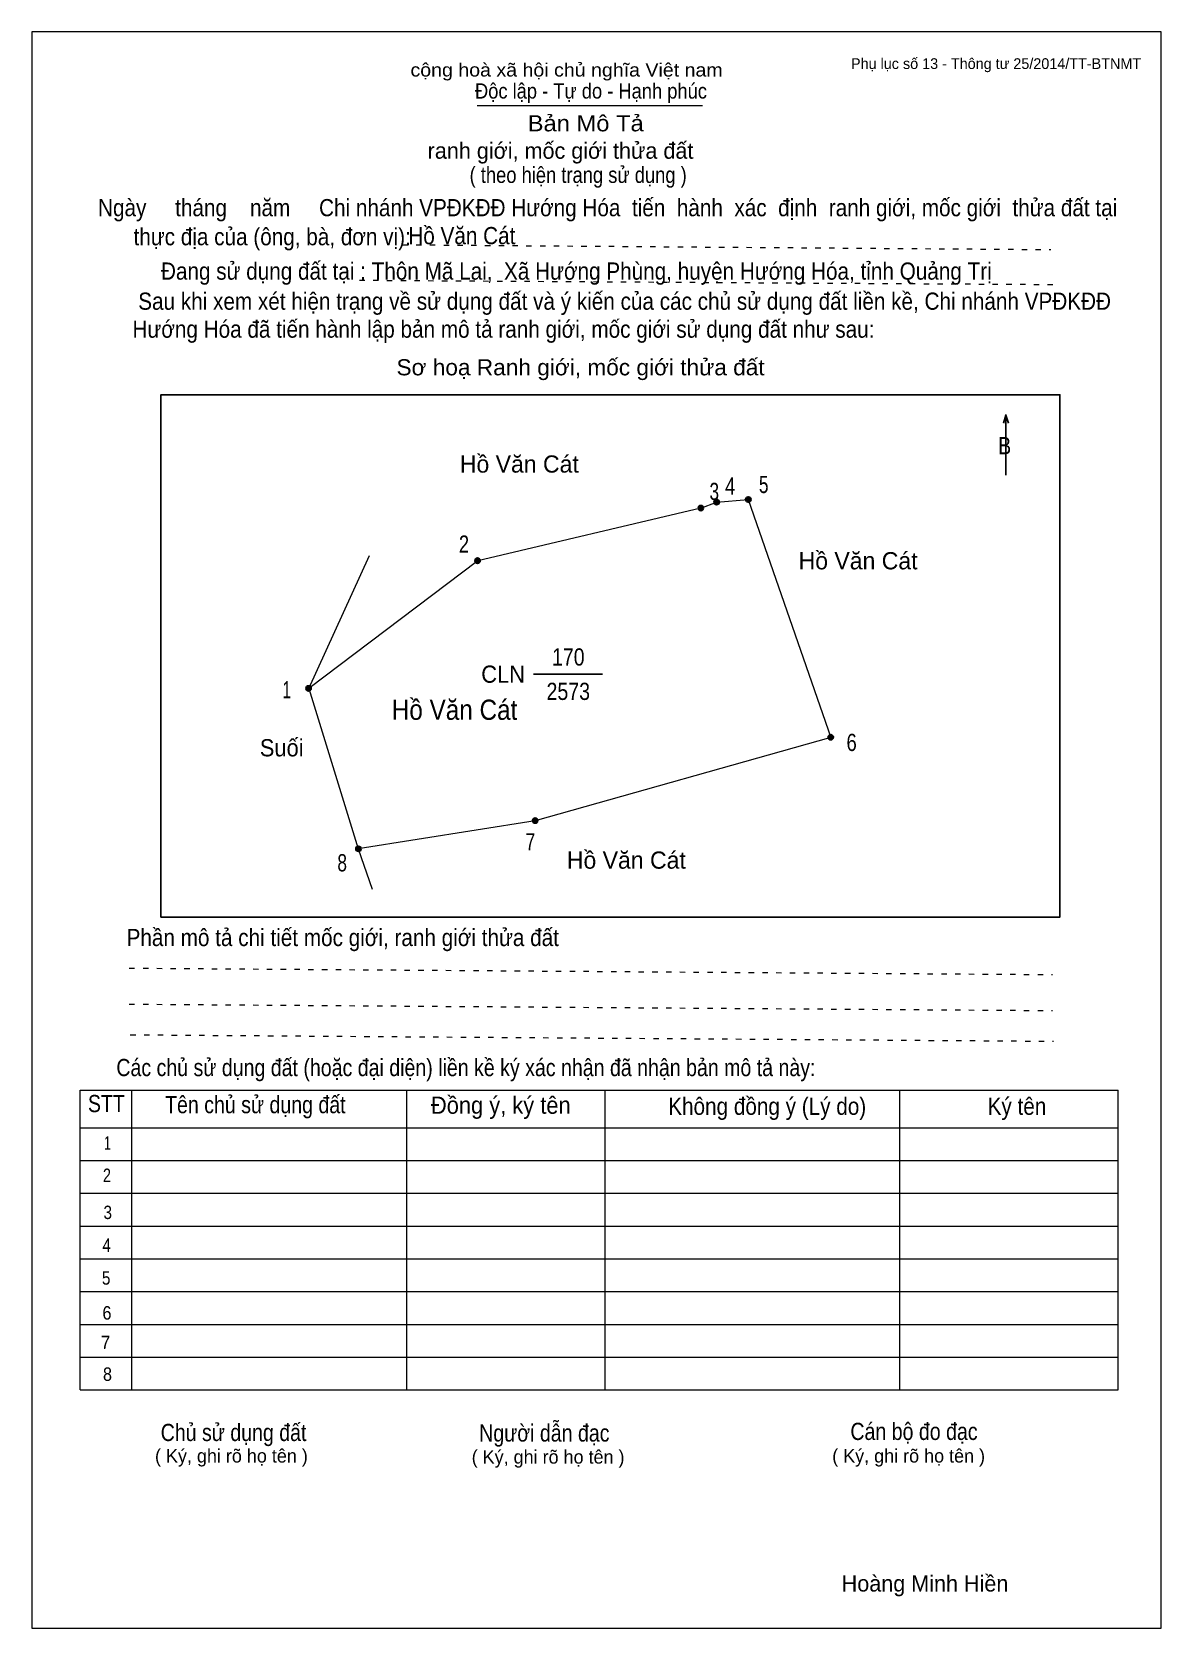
# Model space of a CAD drawing. Header units: centimetres. Extents: x 0 to 21, y 0 to 29.7.
import ezdxf
from ezdxf.enums import TextEntityAlignment as Align

# ---------------------------------------------------------------- set-up
doc = ezdxf.new("R2010")
doc.units = ezdxf.units.CM
doc.header["$LTSCALE"] = 0.13
doc.linetypes.add('DOTTED', pattern=[1.5, 0.3, -1.2])
for name, color, linetype, lineweight in [('1', 7, 'Continuous', 13), ('32', 7, 'Continuous', 25), ('33', 7, 'Continuous', 25), ('6', 7, 'Continuous', 13), ('62', 7, 'Continuous', 13)]:
    doc.layers.add(name, color=color, linetype=linetype, lineweight=lineweight)
for name, color, linetype in [('2', 7, 'Continuous'), ('34', 7, 'Continuous'), ('63', 7, 'Continuous')]:
    doc.layers.add(name, color=color, linetype=linetype)

msp = doc.modelspace()

# ---------------------------------------------------------------- hatches: boundary and pattern name
at = {"layer": '32'}
for points in [[(12.4903, 20.8398, 1), (12.3903, 20.8398, 1)], [(12.7832, 20.9512, 1), (12.6832, 20.9512, 1)], [(13.3738, 21, 1), (13.2738, 21, 1)], [(8.338, 19.8612, 1), (8.238, 19.8612, 1)], [(5.1944, 17.4847, 1), (5.0944, 17.4847, 1)], [(14.9069, 16.5749, 1), (14.8069, 16.5749, 1)], [(9.4093, 15.0244, 1), (9.3093, 15.0244, 1)], [(6.123, 14.5, 1), (6.023, 14.5, 1)]]:
    msp.add_hatch(color=256, dxfattribs=at).paths.add_polyline_path(points)

# ---------------------------------------------------------------- linework, layer by layer
at = {"layer": '1'}
msp.add_lwpolyline([(21, 0), (21, 29.7), (0, 29.7), (0, 0)], close=True, dxfattribs=at)
at = {"layer": '32'}
for centre in [(12.4403, 20.8398), (12.7332, 20.9512), (13.3238, 21), (8.288, 19.8612), (5.1444, 17.4847), (14.8569, 16.5749), (9.3593, 15.0244), (6.073, 14.5)]:
    msp.add_circle(centre, 0.05, dxfattribs=at)
at = {"layer": '33'}
msp.add_line((9.33, 17.75), (10.61, 17.75), dxfattribs=at)
at = {"layer": '6'}
for p, q in [((13.32, 21), (14.86, 16.57)), ((5.15, 17.48), (6.28, 19.96)), ((5.15, 17.48), (6.07, 14.5)), ((6.07, 14.5), (6.33, 13.75))]:
    msp.add_line(p, q, dxfattribs=at)
for points in [[(12.44, 20.84), (8.29, 19.86), (5.15, 17.48)], [(12.44, 20.84), (12.73, 20.95), (13.32, 21)], [(14.86, 16.57), (9.36, 15.02), (6.07, 14.5)]]:
    msp.add_lwpolyline(points, dxfattribs=at)
at = {"layer": '62'}
for p, q in [((8.28, 28.33), (12.47, 28.33)), ((0.9, 10.01), (20.2, 10.01)), ((0.9, 4.43), (0.9, 10.01)), ((1.86, 4.43), (1.86, 10.01)), ((6.97, 4.43), (6.97, 9.99)), ((10.66, 4.43), (10.66, 9.99)), ((16.14, 4.43), (16.14, 10.01)), ((20.2, 4.43), (20.2, 10.01)), ((0.9, 9.31), (20.2, 9.31)), ((0.9, 8.7), (20.2, 8.7)), ((0.9, 8.09), (20.2, 8.09)), ((0.9, 7.48), (20.2, 7.48)), ((0.9, 6.87), (20.2, 6.87)), ((0.9, 6.26), (20.2, 6.26)), ((0.9, 5.65), (20.2, 5.65)), ((0.9, 5.04), (20.2, 5.04)), ((0.9, 4.43), (20.2, 4.43))]:
    msp.add_line(p, q, dxfattribs=at)
at = {"layer": '62', "linetype": 'DOTTED'}
for p, q in [((6.89, 25.74), (18.95, 25.65)), ((6.09, 25.08), (19.04, 25)), ((1.81, 12.28), (18.98, 12.16)), ((1.81, 11.61), (18.98, 11.49)), ((1.83, 11.04), (19, 10.92))]:
    msp.add_line(p, q, dxfattribs=at)
at = {"layer": '62', "lineweight": 25}
for p, q in [((18.11, 22.58), (18.11, 21.45)), ((18.11, 22.57), (18.07, 22.42)), ((18.11, 22.57), (18.16, 22.42))]:
    msp.add_line(p, q, dxfattribs=at)
msp.add_lwpolyline([(2.4, 13.23), (19.12, 13.23), (19.12, 22.95), (2.4, 22.95)], close=True, dxfattribs=at)

# ---------------------------------------------------------------- texts
at = {"layer": '2', "width": 0.9}
msp.add_text('Hồ Văn Cát', height=0.3754, dxfattribs=at).set_placement((7.86, 16.9), align=Align.CENTER)
at = {"layer": '32'}
for s, width, p in [('4', 0.8, (12.985, 21.09)), ('5', 0.75, (13.61, 21.12)), ('3', 0.75, (12.69, 20.99)), ('2', 0.8, (8.035, 20.01)), ('1', 0.65, (4.74, 17.3)), ('6', 0.8, (15.245, 16.32)), ('7', 0.75, (9.27, 14.47)), ('8', 0.75, (5.77, 14.08))]:
    msp.add_text(s, height=0.32, dxfattribs=dict(at, width=width)).set_placement(p, align=Align.CENTER)
at = {"layer": '33'}
for p in [(9.065, 21.5), (15.365, 19.7), (15.365, 19.7), (11.055, 14.13)]:
    msp.add_text('Hồ Văn Cát', height=0.32, dxfattribs=at).set_placement(p, align=Align.CENTER)
for s, width, p in [('170', 0.85, (9.975, 17.91)), ('2573', 0.85, (9.975, 17.27)), ('Suối', 0.95, (4.645, 16.22))]:
    msp.add_text(s, height=0.32, dxfattribs=dict(at, width=width)).set_placement(p, align=Align.CENTER)
at = {"layer": '33', "width": 0.95}
msp.add_text('CLN', height=0.32, dxfattribs=at).set_placement((9.17, 17.59), align=Align.RIGHT)
at = {"layer": '34', "width": 0.9}
msp.add_text('Hồ Văn Cát', height=0.32, dxfattribs=at).set_placement((7, 25.75))
at = {"layer": '62'}
for s, height, width, p in [('cộng hoà xã hội chủ nghĩa Việt nam', 0.2474, 1.1, (7.04, 28.87)), ('Độc lập - Tự do - Hạnh phúc', 0.2828, 0.9, (8.24, 28.46)), ('Bản Mô Tả', 0.3, 1.1, (9.22, 27.85)), ('( theo hiện trạng sử dụng )', 0.3, 0.85, (8.14, 26.89)), ('Ngày     tháng    năm     Chi nhánh VPĐKĐĐ Hướng Hóa  tiến  hành  xác  định  ranh giới, mốc giới  thửa đất tại ', 0.32, 0.9, (1.23, 26.27)), ('thực địa của (ông, bà, đơn vị): ', 0.32, 0.9, (1.89, 25.73)), ('Đang sử dụng đất tại : Thôn Mã Lai,  Xã Hướng Phùng, huyện Hướng Hóa, tỉnh Quảng Trị', 0.32, 0.9, (2.4, 25.09)), (' Sau khi xem xét hiện trạng về sử dụng đất và ý kiến của các chủ sử dụng đất liền kề, Chi nhánh VPĐKĐĐ ', 0.32, 0.9, (1.87, 24.53)), ('Hướng Hóa đã tiến hành lập bản mô tả ranh giới, mốc giới sử dụng đất như sau:', 0.32, 0.9, (1.87, 24.01)), ('Sơ hoạ Ranh giới, mốc giới thửa đất', 0.3, 1.05, (6.78, 23.31)), ('B', 0.32, 0.85, (17.97, 21.84)), ('Phần mô tả chi tiết mốc giới, ranh giới thửa đất ', 0.32, 0.9, (1.76, 12.69)), ('Các chủ sử dụng đất (hoặc đại diện) liền kề ký xác nhận đã nhận bản mô tả này:', 0.32, 0.85, (1.57, 10.27))]:
    msp.add_text(s, height=height, dxfattribs=dict(at, width=width)).set_placement(p)
msp.add_text('ranh giới, mốc giới thửa đất', height=0.3, dxfattribs=at).set_placement((7.36, 27.34))
for s, height, width, p in [('STT', 0.32, 0.85, (1.385, 9.6)), ('Tên chủ sử dụng đất', 0.32, 0.85, (4.155, 9.58)), ('Đồng ý, ký tên', 0.32, 0.95, (8.72, 9.57)), ('Không đồng ý (Lý do)', 0.32, 0.9, (13.675, 9.55)), ('Ký tên', 0.32, 0.9, (18.32, 9.55)), ('1', 0.25, 0.7, (1.405, 8.9)), ('2', 0.25, 0.8, (1.395, 8.3)), ('3', 0.25, 0.85, (1.41, 7.61)), ('4', 0.25, 0.85, (1.39, 7)), ('5', 0.25, 0.85, (1.38, 6.39)), ('6', 0.25, 0.9, (1.395, 5.74)), ('7', 0.25, 0.95, (1.37, 5.19)), ('8', 0.25, 0.9, (1.405, 4.6)), ('Người dẫn đạc', 0.32, 0.85, (9.53, 3.47)), ('Chủ sử dụng đất', 0.32, 0.85, (3.75, 3.48)), ('Cán bộ đo đạc', 0.32, 0.85, (16.405, 3.5))]:
    msp.add_text(s, height=height, dxfattribs=dict(at, width=width)).set_placement(p, align=Align.CENTER)
for p in [(3.71, 3.08), (9.6, 3.06), (16.305, 3.08)]:
    msp.add_text('( Ký, ghi rõ họ tên )', height=0.25, dxfattribs=at).set_placement(p, align=Align.CENTER)
at = {"layer": '63'}
msp.add_text('Phụ lục số 13 - Thông tư 25/2014/TT-BTNMT', height=0.2, dxfattribs=at).set_placement((20.63, 29.01), align=Align.RIGHT)
msp.add_text('Hoàng Minh Hiền', height=0.3, dxfattribs=at).set_placement((16.61, 0.68), align=Align.CENTER)

doc.saveas('drawing.dxf')
